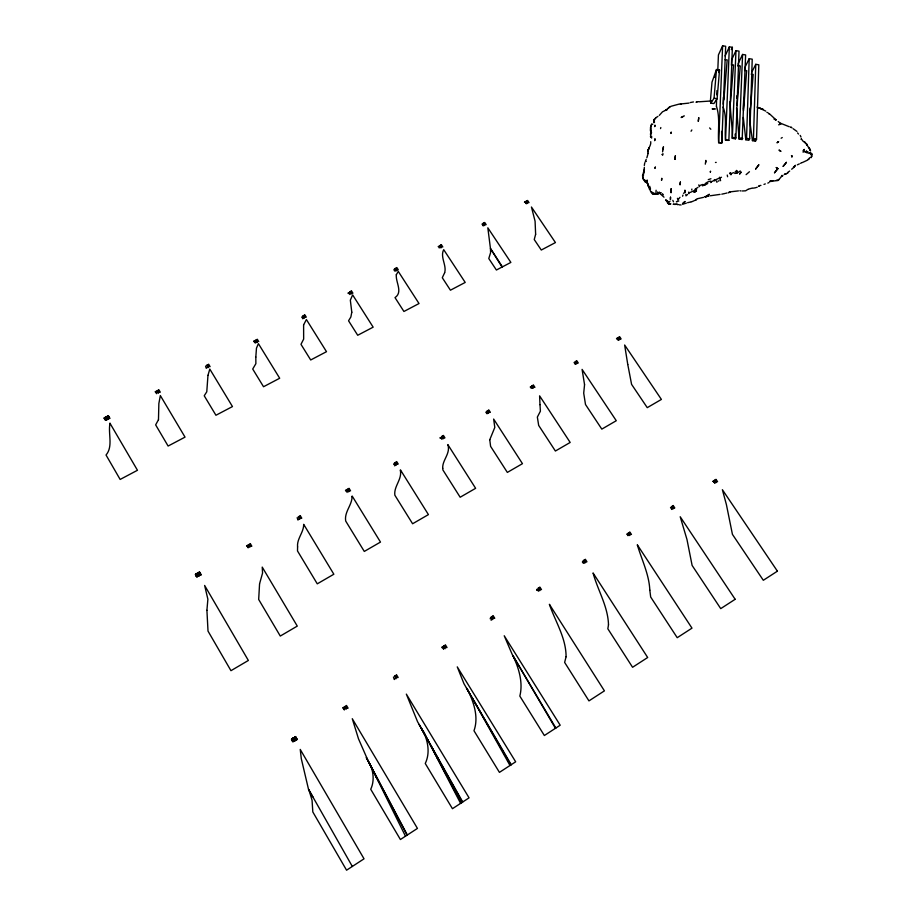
<?xml version="1.0" encoding="UTF-8"?>
<svg xmlns="http://www.w3.org/2000/svg" width="916" height="916" viewBox="0 0 916 916"><rect width="100%" height="100%" fill="white"/><g stroke="black" fill="none" stroke-linecap="round" stroke-linejoin="round"><path stroke-width="1.37" d="M668.772 203.718L667.478 202.825L668.978 204.211L670.065 204.05M721.602 131.354L721.819 142.999L725.667 46.269L722.621 45.8L718.43 54.926L717.778 70.624M720.308 178.929L719.518 177.246L720.594 180.704M644.337 167.319L644.062 173.158M654.963 167.823L654.951 168.452L655.364 166.826M752.437 140.64L753.433 138.843L755.769 64.326L758.803 64.796L756.536 139.301L755.46 141.224L752.437 140.64L749.712 120.649M684.859 192.463L684.928 190.322L684.859 192.463L683.485 193.299M697.958 187.414L695.393 188.994L695.358 190.059L690.217 192.452M749.735 119.194L750.101 108.054M743.311 117.5L745.819 139.736L748.853 140.297L749.654 138.831L752.231 59.174L749.196 58.704L745.292 66.582M743.311 109.153L743.609 100.577M744.639 70.555L744.731 67.704M736.578 108.122L739.097 139.037L742.166 139.576L745.624 54.926L742.59 54.456L738.193 63.49L738.09 66.284M745.819 139.736L746.551 138.373L749.196 58.704M736.933 98.356L737.037 95.573M730.052 101.699C730.441 113.698 732.399 126.019 732.296 138.327L735.388 138.82L735.88 137.892L739.006 51.136L735.972 50.666L731.644 59.746L731.426 65.334M739.097 139.037L742.59 54.456M723.067 107.046C727.235 117.122 724.373 129.499 725.541 140.32L728.861 140.366L732.388 47.311L729.354 46.842L725.094 55.956M732.296 138.327L735.972 50.666M725.541 140.32L729.354 46.842M698.29 101.676L696.847 101.859M718.694 142.553L721.785 143.011L718.648 142.644L722.621 45.8M723.182 104.206L723.457 97.107M292.731 738.662L292.651 740.746L293.841 740.563M294.551 737.552L294.46 739.624L295.662 739.452M294.815 737.391L294.723 739.464L296.051 739.212M294.849 739.384L294.941 737.311L293.509 738.182M716.404 106.348L716.598 99.146M716.77 94.863L716.953 90.592M668.394 201.406L668.165 203.478L668.978 203.718M656.096 190.242L655.902 193.402L654.482 194.123L651.276 191.593M767.848 112.691L766.921 112.393M198.532 572.935L198.406 574.893L199.585 574.744M644.429 168.956L642.551 175.803L642.998 178.654L645.345 182.215M259.56 583.984L258.678 599.465L280.285 636.059L297.276 626.097L262.228 567.096L262.571 573.038L259.583 583.755M749.986 114.523L753.181 74.459L751.154 74.15M737.071 105.558L740.288 65.986L738.262 65.677M743.471 110.756L746.7 70.635L744.685 70.326M648.036 153.281C647.062 148.964 651.402 145.907 650.749 141.682M723.869 99.924L727.19 59.895L725.151 59.735M730.51 102.18L733.579 64.967L731.552 64.658M710.392 101.012L711.995 82.154L716.484 69.513L719.529 69.971L717.125 98.699L713.919 103.542L710.805 103.21L710.392 101.012L711.606 100.966M710.805 103.21L714.056 98.241L716.484 69.513M644.314 165.453L644.75 162.785M105.317 419.276L105.489 417.444L104.195 418.108M107.298 416.517L107.126 418.349L108.294 418.234M443.504 649.364L443.63 647.956L442.405 647.051L442.371 648.07L443.63 647.956M811.862 154.529L811.633 153.384L811.565 156.361L811.53 154.243M807.294 151.609L807.111 152.835L806.435 151.174L808.255 152.125M645.391 161.124L645.311 161.754L646.375 161.25M347.05 492.476L347.21 491.148L346.019 490.278L345.962 491.239L347.21 491.148M293.509 740.597L293.28 741.422L292.021 740.472L292.215 738.983L293.028 739.166M292.284 740.311L292.479 738.823L292.387 740.907L293.589 740.723M293.212 740.094L293.028 741.582L291.7 739.304M733.693 172.655L731.117 173.593L730.957 174.819L730.144 172.964L729.949 173.845M648.013 151.804L648.333 149.457L648.07 150.579M705.32 164.159L705.835 160.403L705.893 162.132M642.998 178.654L642.643 175.506M654.974 125.114L654.757 126.614L655.009 125.801M255.232 343.134L255.415 341.886L254.27 341.038L254.19 341.943L255.415 341.886M196.253 575.5L196.471 574.103L196.333 576.05L197.513 575.912M197.444 575.786L196.413 576.37L196.207 574.252L197.009 574.435L197.341 576.485M662.589 151.873L663.47 146.789L662.646 149.995M106.164 419.173L105.913 419.894L104.733 419.024L104.974 417.707L105.752 417.902M104.985 418.887L105.226 417.57L104.561 418.062M671.989 508.724L671.852 509.433L670.512 507.418M648.081 153.579L646.856 157.758M666.951 201.669L667.363 200.547M691.706 189.967L691.889 189.062M660.035 193.78L659.417 192.039M583.503 562.287L583.126 563.157L584.316 563.065M444.672 272.67C446.871 265.285 439.852 256.904 443.71 249.667L465.214 282.437L450.432 290.2L442.291 277.731L444.649 272.739M575.5 363.698L575.351 364.362L574.08 362.45M688.569 193.15L688.809 192.062L689.107 193.585M791.848 157.231L792.283 156.086M671.222 132.053L670.89 133.461L671.256 132.568M486.969 412.761L486.579 413.585L487.77 413.517M650.463 128.103L651.62 124.278L650.463 128.103L651.219 130.942L650.497 136.908M660.55 128.595L660.814 127.542M292.525 740.643L292.708 739.922M292.788 740.483L292.971 739.762M483.408 225.279L483.236 225.909L482.022 224.076M649.891 188.043L648.093 185.891L647.852 183.292M650.875 128.446L650.612 129.431M295.33 739.487L295.101 740.311L293.773 738.033M295.593 739.327L295.364 740.151L294.036 737.872M295.719 739.246L295.49 740.071L294.162 737.792M291.986 739.807L292.215 738.983L293.028 741.582L293.246 740.758M292.467 741.239L293.475 739.933L293.28 741.422L291.952 739.143L292.765 739.327M292.96 740.254L292.731 741.078L293.544 741.262L293.773 740.437M394.933 270.197L394.533 270.953L395.701 270.907M196.482 575.809L196.677 575.145M196.745 575.66L196.94 574.996M650.394 134.286L650.6 133.587M197.192 575.935L196.951 576.702L195.692 574.538M197.707 575.637L197.467 576.416L196.242 575.385M199.264 574.767L199.024 575.546L197.764 573.37M199.516 574.63L199.287 575.397L198.016 573.233L199.413 575.328L199.654 574.55M195.967 575.019L196.207 574.252L196.951 576.702L197.169 575.305L196.493 575.248M196.413 576.37L197.421 575.156L197.215 576.565L195.944 574.389L195.852 575.408L196.654 575.591M653.761 122.595L653.932 121.072L654.196 121.61M654.413 122.572L654.276 119.401L656.051 117.649M105.214 419.185L105.42 418.555M105.466 419.047L105.672 418.417M649.753 186.234L649.936 188.204M105.913 419.31L105.661 420.032L104.458 417.971M106.428 419.047L105.386 419.574L105.638 418.852M107.974 418.246L107.722 418.967L106.519 416.906M108.351 418.051L107.985 418.841L106.783 416.78M714.949 77.425L715.007 76.268L714.801 77.471M104.722 418.429L104.974 417.707L105.661 420.032L105.901 418.715L105.237 418.646M105.134 419.711L106.153 418.589L105.913 419.894L104.71 417.833L104.596 418.795L105.386 418.978M718.625 72.501L719.529 69.971M682.569 196.219L682.981 195.097M811.862 156.178L811.107 157.689L810.626 157.312M714.251 180.406L711.251 181.815L710.541 181.07L707.713 181.975L705.217 183.566L704.816 184.86L702.4 185.845M677.863 199.94L679.97 197.318M770.574 181.608L772.852 180.784L769.658 181.368L777.993 180.532L778.818 179.433M716.942 182.33L716.587 180.956M645.791 160.277L646.181 159.43M800.985 139.312L801.294 138.66M731.323 49.59L732.388 47.311M691.053 131.24L691.866 129.958M751.796 72.146L755.769 64.326M734.724 173.41L736.796 173.227L740.3 170.983M669.951 201.337L668.325 203.02L667.157 201.566M710.827 182.605L711.251 181.815M651.665 136.415L651.597 138.087M656.864 194.089L658.409 194.181L657.459 192.028L658.73 192.955M810.935 153.167L810.626 154.163L811.244 153.945M651.516 132.351L651.287 133.61M659.302 115.382L662.474 111.821L667.386 109.439L665.474 110.344L670.993 106.29L678.928 104.149L688.969 103.096M758.986 186.326L759.673 185.57L758.7 186.028M809.126 158.388L809.778 157.689M695.645 200.169L696.332 199.448L695.038 200.444M693.87 191.891L696.595 189.326M795.134 166.208L793.439 167.078L794.447 167.044M735.067 172.082L736.647 170.49L737.265 172.3M803.092 150.613L804.317 149.4L803.057 152.113L805.015 151.415M653.818 121.462L654.276 119.401M648.093 185.891L648.276 185.169M746.116 174.647L749.437 171.739M784.783 174.063L784.256 174.498L786.684 173.559M793.668 167.605L791.653 169.22M643.673 174.91L642.551 175.803M697.568 198.68L695.473 199.894M719.346 178.07L715.178 180.017M655.764 117.798L657.917 116.412M791.069 127.473L791.974 127.782M794.401 166.128L795.5 165.304M782.024 176.261L782.905 175.643L781.829 175.437L781.337 176.674M787.794 172.334L789.695 171.04M782.253 137.537L781.142 138.236M661.982 154.541L663.195 153.899M707.244 195.726L709.408 194.284L705.435 196.906L707.725 196.058L704.713 196.768L708.881 196.093M748.074 189.246L745.658 190.803L742.292 190.975M292.021 740.472L293.624 740.185M294.07 740.941L292.765 741.742L291.952 739.143L291.883 740.22L292.696 740.414M295.33 740.002L294.139 737.964M491.068 620.212L492.018 619.64L491.423 618.689L490.186 618.792L490.678 617.498M295.124 740.643L294.208 741.204L292.582 738.41L293.498 737.849M296.292 739.922L297.196 739.372L295.57 736.578L294.666 737.14M346.076 709.419L344.439 706.671M348.103 708.171L346.466 705.435M396.181 678.699L394.544 676.008M398.162 677.497L396.525 674.794M445.096 648.723L443.47 646.066M447.031 647.532L445.405 644.887M492.877 619.434L491.239 616.834M494.766 618.277L493.129 615.678M539.661 590.763L538.024 588.198M541.505 589.629L539.868 587.064M585.141 562.882L583.515 560.352M586.95 561.783L585.313 559.252M629.716 535.562L628.09 533.078M631.479 534.486L629.842 532.001M673.077 508.987L671.439 506.537M674.794 507.933L673.168 505.483M715.9 482.743L714.274 480.327M717.583 481.713L715.957 479.297M291.437 739.464L292.662 738.536M342.744 707.885L343.752 707.267M345.023 706.488L346.042 705.87M395.117 675.825L396.101 675.218M441.844 647.223L442.817 646.627M444.02 645.894L444.993 645.299M491.789 616.663L492.728 616.079M538.562 588.026L539.478 587.465M582.988 561.004L582.381 562.012L583.274 562.424M584.042 560.191L584.935 559.642M626.693 534.246L627.575 533.707L627.632 535.539L628.685 535.402M628.605 532.917L629.475 532.379M671.955 506.388L672.813 505.861M712.866 481.347L713.713 480.831M714.766 480.179L715.614 479.663M291.803 739.395L292.502 738.972L293.807 741.101M291.597 740.048L293.166 739.086L293.681 741.181M536.627 590.03L537.784 589.32L538.356 591.232M648.562 186.246L650.749 191.707L652.055 193.597L653.532 193.974M705.24 184.872L707.736 183.486M669.573 107.046L668.405 107.71M195.99 575.649L197.57 575.397M197.993 576.118L196.688 576.851L195.944 574.389L196.745 574.584M199.253 575.259L198.566 573.072M394.556 465.82L395.506 465.282L394.933 464.378L393.708 464.458L394.235 463.256M199.035 575.855L198.131 576.37L196.585 573.714L197.49 573.21M200.203 575.202L201.108 574.698L199.562 572.042L198.657 572.557M249.828 547.356L248.282 544.745M251.843 546.211L250.297 543.612M299.807 519.303L298.261 516.739M301.788 518.193L300.23 515.628M348.641 491.892L347.084 489.373M350.565 490.816L349.019 488.285M396.353 465.11L394.796 462.637M398.242 464.057L396.685 461.572M443.104 438.879L441.546 436.428M444.947 437.848L443.39 435.398M488.583 413.356L487.026 410.94M490.381 412.337L488.835 409.933M533.169 388.327L531.612 385.957M534.933 387.342L533.375 384.972M576.565 363.973L575.019 361.637M578.294 362.999L576.736 360.664M619.456 339.905L617.899 337.603M621.14 338.954L619.594 336.653M195.36 574.561L196.654 573.84M197.684 573.256L198.726 572.672M246.576 545.856L247.595 545.283M248.854 544.585L249.862 544.012M298.822 516.578L299.807 516.017M345.469 490.438L346.431 489.888M347.645 489.213L348.607 488.675M395.346 462.477L396.285 461.95M442.085 436.279L443 435.764M487.552 410.803L488.446 410.299M532.127 385.819L533.009 385.327M575.511 361.499L576.382 361.019M616.491 338.531L617.338 338.061M618.392 337.466L619.239 336.996M195.429 574.687L196.722 573.954L196.596 575.912L197.776 575.763M197.501 573.519L198.921 572.718L198.669 574.744L199.974 574.527M486.488 411.547L485.869 412.486L486.751 412.887M530.215 387.033L531.097 386.541L531.108 388.27L532.15 388.155M195.577 575.237L197.135 574.366L197.604 576.347M440.127 438.134L441.283 437.482L441.81 439.302M683.164 116.401L681.138 117.534L684.332 115.874M800.561 163.334L801.729 162.693M687.595 194.467L685.958 195.875L685.832 194.295M106.267 417.043L107.676 416.311L107.39 418.211L108.683 418.028M302.372 316.341L301.822 317.463L303.574 318.276L302.635 318.757M394.487 269.029L393.857 269.911L394.704 270.312M438.169 246.599L439.05 246.141L439.039 247.778L440.069 247.686M106.874 416.872L107.951 418.715M104.332 418.623L105.89 417.833L106.302 419.7M348.172 293.383L349.317 292.788L349.798 294.505M104.733 419.024L106.29 418.818M105.638 419.906L106.325 419.551M106.691 419.505L105.397 420.169L104.71 417.833L105.5 418.028M107.722 419.265L106.829 419.734L105.351 417.215L106.256 416.746M108.889 418.669L109.783 418.211L108.317 415.692L106.451 416.791M158.319 393.25L156.842 390.777M160.323 392.22L158.857 389.747M208.127 367.637L206.65 365.198M210.096 366.629L208.619 364.19M256.812 342.607L255.335 340.202M258.736 341.611L257.259 339.218M304.421 318.127L302.933 315.757M306.299 317.165L304.822 314.795M351.091 294.128L349.603 291.803M352.923 293.189L351.446 290.853M396.514 270.77L395.025 268.48M398.311 269.842L396.823 267.552M441.065 247.858L439.577 245.602M442.829 246.954L441.34 244.698M484.45 225.554L482.972 223.321M486.178 224.66L484.69 222.439M527.353 203.489L525.864 201.291M529.047 202.619L527.559 200.421M104.138 417.994L105.42 417.33M155.148 391.796L156.155 391.281M157.415 390.628L158.422 390.113M207.211 365.06L208.195 364.557M253.721 341.176L254.682 340.683M255.885 340.065L256.846 339.573M303.471 315.631L304.421 315.138M350.13 291.666L351.057 291.196M395.54 268.354L396.445 267.884M440.092 245.477L440.974 245.019M483.465 223.206L484.335 222.76M524.456 202.15L525.303 201.715M526.356 201.176L527.204 200.741M706.854 196.493L707.725 196.058M807.912 159.956L802.347 162.556M748.784 189.028L752.437 188.055M691.259 201.955L694.156 200.741M808.679 153.441L810.431 152.377L809.813 153.544L810.477 153.361M797.344 164.834L799.347 163.907M767.826 183.097L769.131 182.49M654.127 119.847L654.791 119.549M718.167 181.185L719.071 180.773M728.289 192.841L729.674 192.246M786.111 173.742L787.897 172.975M690.641 201.989L687.618 202.699M756.456 187.517L757.257 187.173M805.37 152.354L806.355 151.941M763.978 184.414L765.295 183.898M690.229 102.558L693.469 101.939M695.988 102.191L697.156 101.768M720.32 177.693L721.487 177.269M651.528 124.587L652.822 124.129M724.865 193.505L721.797 194.169M708.274 179.639L710.942 178.723M710.255 195.772L720.056 194.387M778.611 124.828L780.89 124.118M678.813 200.982L676.374 201.749L677.29 201.474M657.104 193.7L654.482 194.123M683.118 204.108L686.393 203.112M728.941 192.211L730.258 191.822M660.218 192.921L661.18 192.658M703.545 197.352L697.889 198.623M725.575 193.333L726.949 193.001M730.464 191.822L738.422 190.894M755.586 187.757L753.284 188.135M670.168 203.993L670.878 203.856M776.299 180.315L777.707 180.074M760.062 185.524L760.921 185.398M714.171 108.775L712.133 108.901L715.602 108.947M808.141 159.292L809.137 159.166M709.293 101.103L699.091 101.791M681.138 204.955L679.031 204.818M715.465 162.476L716.197 162.395M106.485 419.162L105.065 419.413L105.226 417.57L106.428 419.631M652.993 194.306L654.78 194.226M649.181 188.902L650.555 188.936M732.766 137.434L735.88 137.892M725.747 139.908L728.861 140.366M753.433 138.843L756.536 139.301M746.551 138.373L749.654 138.831M739.659 137.995L742.773 138.442M714.056 98.241L717.125 98.699M739.865 190.746L740.998 190.929M790.302 127.003L791.378 127.232M292.135 740.059L293.36 740.346M196.104 575.259L197.306 575.546M104.859 418.658L106.027 418.944M292.525 740.036L293.235 740.208M292.273 740.197L292.971 740.368M104.985 418.784L105.649 418.955M789.145 126.683L779.734 122.927M776.138 119.87L774.066 119.114L776.092 119.939L769.417 113.756M760.12 108.374L765.776 111.122M793.107 128.687L796.92 131.412M730.144 172.964L731.117 173.593M757.085 107.092L757.921 107.653M806.641 144.03L807.225 145.014L804.03 141.602L804.809 142.163M704.851 184.746L702.343 184.54L699.79 185.559L699.389 186.612L698.771 184.883M660.791 194.272L663.997 197.18M804.03 141.602L805.794 143.217M778.211 121.507L779.894 122.95M791.435 155.606L792.1 156.167M647.635 183.876L643.433 179.021M677.393 198.314L678.206 199.07M667.478 202.825L668.165 203.478M667.375 201.394L665.726 199.722L666.573 201.199M709.625 127.942L710.827 129.248M662.337 193.688L663.413 194.856M797.538 132.923L798.546 134.045M467.939 690.24C473.858 702.583 478.828 717.251 473.984 730.75L499.438 772.371L515.662 761.803L457.256 666.871L463.943 683.645L475.198 703.225M653.944 193.07L654.585 193.814M803.229 141.407L801.637 139.289M807.225 145.014L806.492 144.098L810.603 150.808M768.558 113.332L769.188 114.157M716.449 106.382C720.354 117.958 717.72 130.656 718.648 142.644M312.791 796.794L308.543 789.443L312.528 796.336M308.543 789.443L301.307 758.723L300.23 749.414L364.03 858.819L346.569 870.2L312.814 811.942L312.058 800.24L308.944 790.004M502.415 266.865L490.449 248.465L487.827 227.809L510.865 262.411L496.403 270.025L488.789 258.53L490.598 252.621L490.449 248.465L502.06 267.048M348.24 292.776L348.778 293.624M440.195 437.493L440.756 438.386M536.673 589.343L537.268 590.282M513.109 656.016C518.822 668.176 523.265 682.66 519.83 696.091L544.356 735.514L560.191 725.22L504.224 635.75L512.25 654.528L555.451 728.3M423.146 731.186L417.604 721.819L406.338 694.11L469.061 797.847L452.447 808.702L425.253 763.475C430.28 753.101 428.024 741.136 423.146 731.186L438.1 759.307M207.119 367.579L206.272 368.301L205.55 366.056M298.788 519.246L297.94 520.036L297.162 517.654M395.14 678.664L394.292 679.523L393.456 677.016M514.059 657.631L555.852 728.037M512.846 655.604L514.013 657.573M466.496 688.076L468.065 690.733M368.541 761.78L358.477 738.765L352.271 718.694L417.444 828.408L400.406 839.525L370.728 789.26C374.873 780.638 373.339 769.314 368.61 761.952M471.969 697.442L511.22 764.7M108.191 415.761L109.657 418.269M199.436 572.122L200.97 574.767M295.444 736.659L297.07 739.452M107.928 415.887L109.531 418.337M199.173 572.26L200.844 574.836M295.318 736.739L296.807 739.613M107.676 416.024L109.141 418.543M198.909 572.408L200.455 575.053M294.929 736.979L296.555 739.762M106.909 416.711L108.111 418.772M106.004 416.883L107.47 419.402M197.226 573.347L198.772 576.004M293.235 738.01L294.86 740.804M105.867 416.952L107.344 419.471M197.1 573.427L198.646 576.072M293.109 738.09L294.734 740.884M105.615 417.078L107.206 419.528M196.848 573.565L198.52 576.141M292.983 738.17L294.471 741.044M196.493 574.24L197.73 576.267M104.997 417.833L106.073 419.677M196.23 574.378L197.364 576.324M292.25 739.12L293.441 741.17M104.813 417.925L105.89 419.768M196.047 574.481L197.18 576.427M292.067 739.235L293.257 741.284M467.057 689.038L472.874 699.137M473.938 700.969L510.807 764.963M312.654 796.542L352.317 866.456M474.66 702.274L475.083 703.03M427.898 740.128L462.717 801.992M475.221 703.259L509.994 765.49M419.081 724.464L424.577 734.334M430.005 744.09L462.362 802.221M431.024 746.013L462.007 802.45M428.814 741.983L420.948 727.636L424.749 734.655M437.001 757.223L461.653 802.679M778.314 180.383L780.856 177.2M437.424 758.024L437.974 759.066M438.203 759.501L461.298 802.908M366.331 757.624L407.345 834.991M424.921 734.552L425.448 735.571M366.389 757.715L407.07 835.174M809.046 147.487L810.259 150.293L809.904 149.136M645.723 180.303L647.131 182.834L647.211 180.063L647.326 181.368M423.616 732.044L425.379 735.433M425.482 735.651L460.599 803.378M368.553 761.814L379.121 782.321M375.846 776.356L405.479 836.216M369.789 764.116L376.499 777.661M800.206 135.408L801.008 137.056M672.813 200.341L673.512 201.841M647.795 184.185L648.436 185.582M806.435 151.174L807.111 152.835M650.257 129.763L650.921 131.95M714.377 179.559L714.823 180.967M650.555 130.954L650.887 132.293M292.902 739.246L293.418 741.342M105.626 417.959L106.05 419.837M662.463 154.392L662.657 155.296M727.27 175.036L727.579 176.731M540.016 404.895L540.394 411.204L537.349 417.078L538.677 425.413L555.394 451.027L570.176 442.451L539.604 395.849L539.982 404.654M755.231 139.175L755.46 141.224M735.136 134.057L735.388 138.82M736.647 170.49L736.796 173.227M584.557 384.64L582.084 369.388L616.273 420.719L601.812 429.123L585.496 404.506L583.71 393.159L584.557 384.674M650.646 136.037L650.692 137.182M695.393 188.994L695.416 190.299M297.585 546.909L297.505 550.951L317.268 583.836L333.848 574.229L303.688 524.341C303.837 532.356 296.704 538.78 297.585 546.909M109.989 423.284C107.928 433.611 113.366 446.413 106.038 455.023L120.145 479.446L137.469 470.274L109.989 423.284M535.631 234.267L534.246 239.557L541.287 250.034L555.44 242.568L531.44 207.016L535.081 221.203L535.631 234.267M627.769 364.499L631.582 384.354L647.257 407.654L661.398 399.422L624.643 345.011L627.769 364.499M671.199 188.685L671.05 192.612L671.199 188.685M206.913 610.319L208.012 631.09L230.958 670.684L248.362 660.459L204.634 585.45L207.875 599.224L206.913 610.319M680.382 182.066L680.061 184.689L680.382 182.066M158.479 419.7L155.651 424.875L168.109 446.046L185.032 437.127L160.346 395.563L158.857 403.544L158.479 419.7M489.774 439.737L490.598 446.355L507.35 472.416L522.464 463.668L493.644 419.059L494.8 427.429L489.774 439.737M255.816 357.057L255.873 363.675L252.713 369.034L263.533 386.735L279.689 378.251L258.404 343.649L256.469 348.172L255.816 357.057M352.087 496.884C351.836 505.472 344.153 512.101 345.698 521.044L364.293 551.432L380.483 542.077L352.168 496.048L352.087 496.884M649.81 590.144L650.681 597.026L677.222 637.696L691.981 628.147L637.296 544.78C641.704 559.745 649.146 574.424 649.81 590.144M207.966 375.377L206.776 391.808L204.222 395.769L215.936 415.257L232.469 406.567L209.798 369.079L207.966 375.377M442.726 468.282L442.909 469.977L460.164 497.239L475.622 488.308L447.821 444.581C450.89 453.443 442.107 460.153 442.726 468.282M303.608 324.871L303.654 339.126L300.975 344.336L310.707 359.977L326.497 351.687L306.402 319.558L303.608 324.871M566.088 656.749L564.634 662.417L588.954 700.889L604.423 690.859L549.382 604.297C555.336 621.609 566.077 637.811 566.088 656.749M400.418 470.572C402.078 479.618 393.651 486.419 394.853 495.213L412.601 523.757L428.425 514.609L400.429 469.862L400.418 470.572M670.512 197.203L670.432 199.539L670.512 197.203M396.307 274.743C395.575 282.403 403.132 292.101 395.014 297.608L403.922 311.474L419.024 303.54L398.277 271.422L396.307 274.743M608.499 624.815L607.835 628.777L632.578 667.283L647.681 657.505L593.053 572.947C597.805 590.454 607.984 606.312 608.499 624.815M710.312 172.002L710.53 171.349L710.312 172.002M351.79 312.219L350.862 316.993L348.549 320.783L357.709 335.267L373.155 327.161L352.637 294.895L350.336 300.162L351.79 312.219M675.367 155.823L674.897 159.407L675.367 155.823M661.776 178.425L661.547 180.269L661.776 178.425M698.759 117.786L698.301 121.233L698.759 117.786M654.963 138.957L654.7 140.549L654.963 138.957M344.072 708.469L344.37 709.957L343.179 707.953L344.072 708.469M648.711 148.701L648.459 149.606L648.997 147.831L648.711 148.701M247.881 546.428L248.144 547.837L247.011 545.925L247.881 546.428M156.418 392.357L156.647 393.685L155.56 391.865L156.418 392.357M741.09 172.197L739.716 173.925L741.09 172.197M777.844 168.624L774.524 172.758L777.844 168.624L776.287 167.548L777.844 168.624M758.78 164.88L755.7 168.979L758.78 164.88M786.397 162.372L783.169 166.334L786.397 162.372M684.905 201.531L682.546 203.753L684.905 201.531M777.879 142.175L776.997 142.804L778.646 141.648L777.879 142.175M695.13 191.616L694.145 192.314L696.503 190.975L695.13 191.616M777.409 571.172L763.314 580.286L732.434 534.371L726.411 504.624L722.38 489.705L777.409 571.172M735.159 599.293L720.732 608.625L692.118 565.424L686.977 539.501L680.199 516.739L735.159 599.293M347.084 708.297L345.458 706.557L347.084 708.297M397.155 677.611L395.54 675.893L397.155 677.611M446.046 647.646L444.443 645.952L446.046 647.646M493.804 618.392L492.201 616.72L493.804 618.392M540.555 589.732L538.974 588.095L540.555 589.732M586.022 561.874L584.442 560.26L586.022 561.874M630.563 534.578L628.994 532.986L630.563 534.578M673.901 508.025L672.344 506.456L673.901 508.025M714.812 482.95L713.255 481.404L714.812 482.95M716.701 481.793L715.156 480.247L716.701 481.793M250.847 546.314L249.278 544.642L250.847 546.314M300.803 518.284L299.246 516.635L300.803 518.284M349.603 490.896L348.057 489.281L349.603 490.896M397.292 464.137L395.746 462.546L397.292 464.137M444.008 437.928L442.485 436.348L444.008 437.928M489.465 412.418L487.942 410.872L489.465 412.418M534.028 387.411L532.517 385.888L534.028 387.411M577.412 363.068L575.901 361.568L577.412 363.068M618.369 340.088L616.88 338.599L618.369 340.088M620.269 339.023L618.781 337.535L620.269 339.023M158.262 390.479L158.915 392.517L158.262 390.479M208.046 364.911L208.699 366.915L208.046 364.911M256.698 339.928L257.373 341.897L256.698 339.928M304.272 315.493L304.959 317.428L304.272 315.493M350.92 291.54L351.618 293.441L350.92 291.54M396.319 268.228L397.017 270.106L396.319 268.228M440.848 245.351L441.558 247.206L440.848 245.351M484.209 223.08L485.297 224.718L484.209 223.08M525.189 202.035L526.276 203.65L525.189 202.035M527.089 201.062L528.177 202.676L527.089 201.062M675.298 204.417L673.363 204.245L675.298 204.417M793.68 162.052L793.68 162.052M680.496 103.977L681.412 104.058L680.496 103.977M677.966 204.52L675.939 204.199L677.966 204.52M763.165 109.439L758.666 107.745L763.165 109.439M780.146 150.785L778.989 150.052L780.936 151.415L780.146 150.785"/></g></svg>
